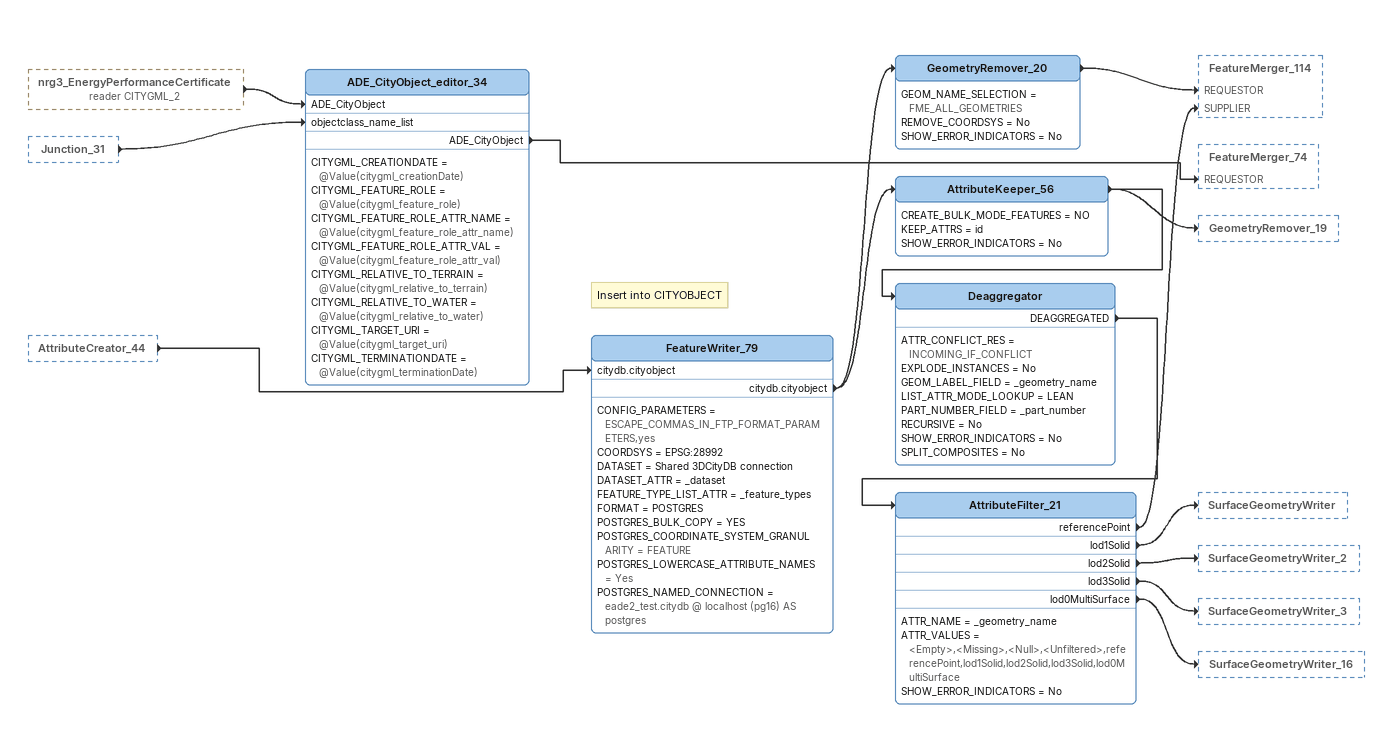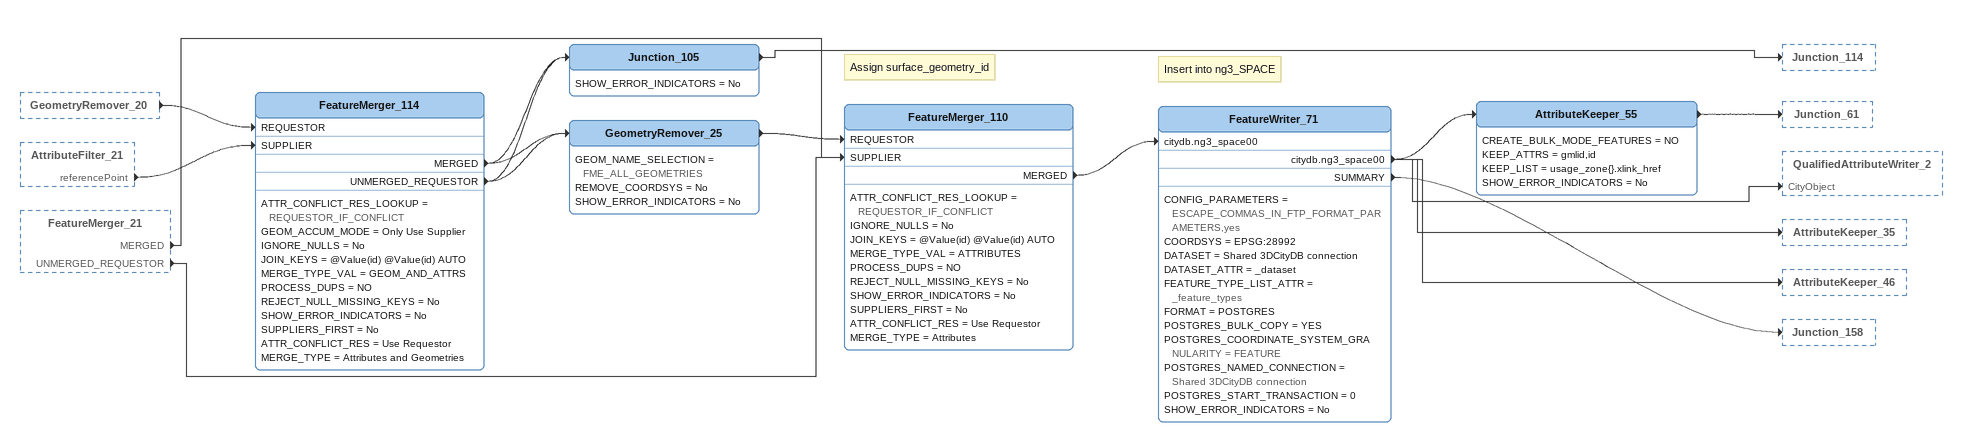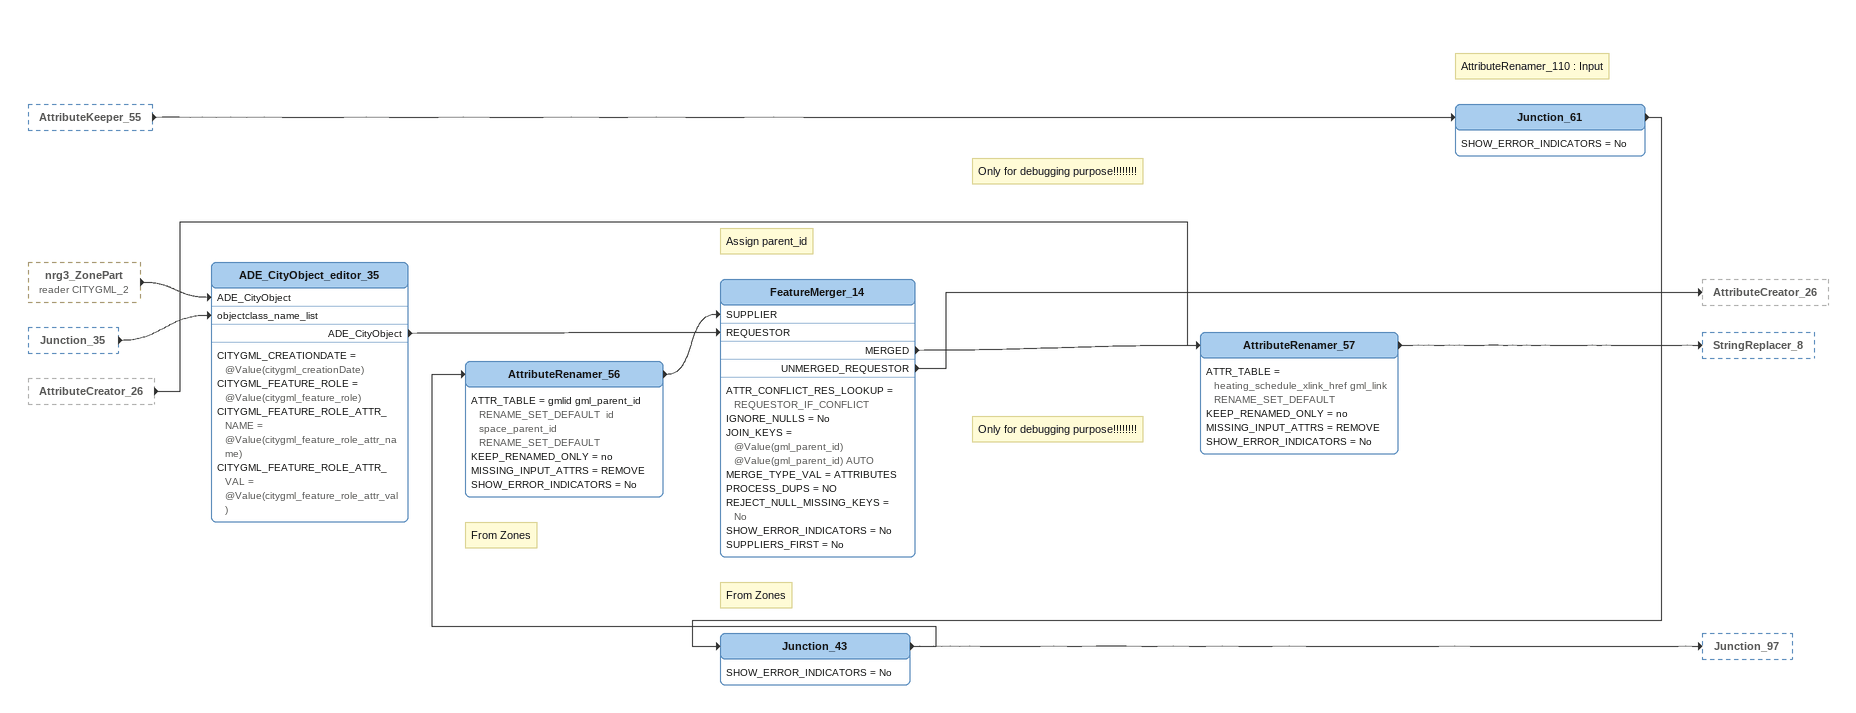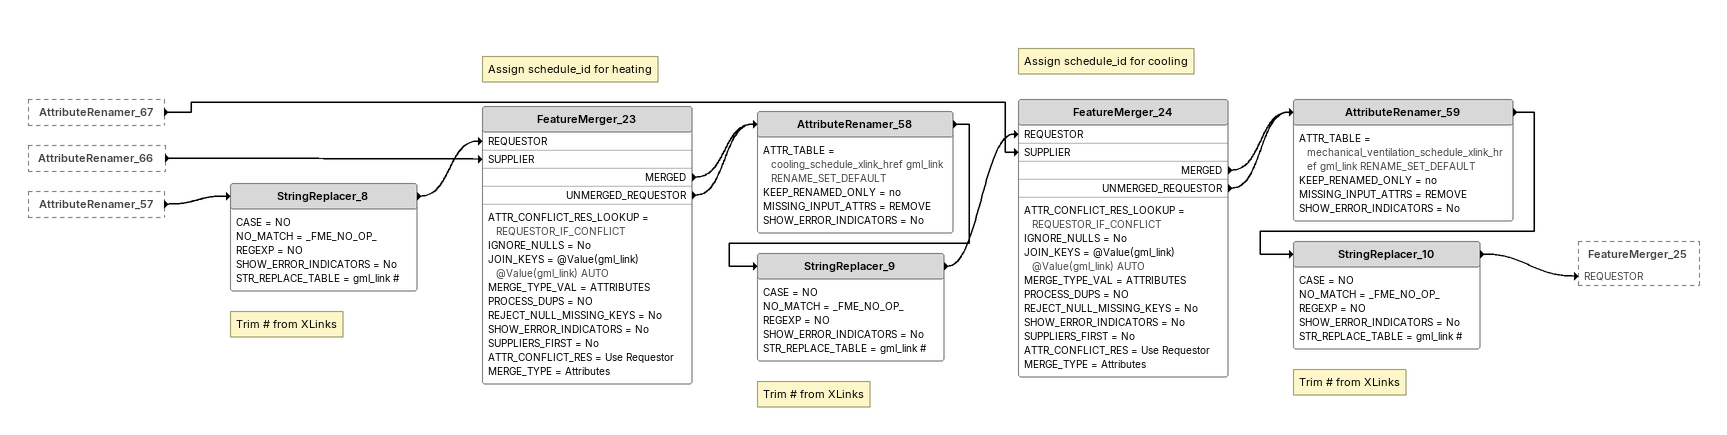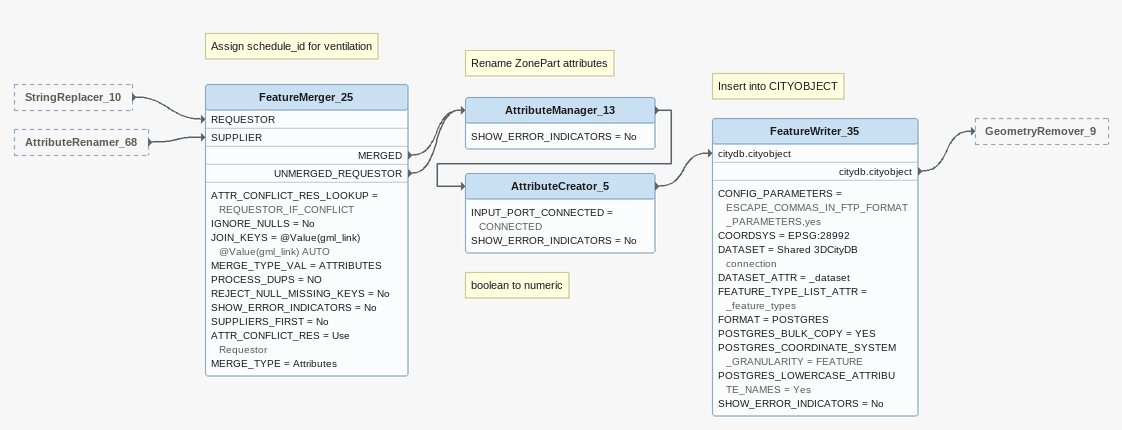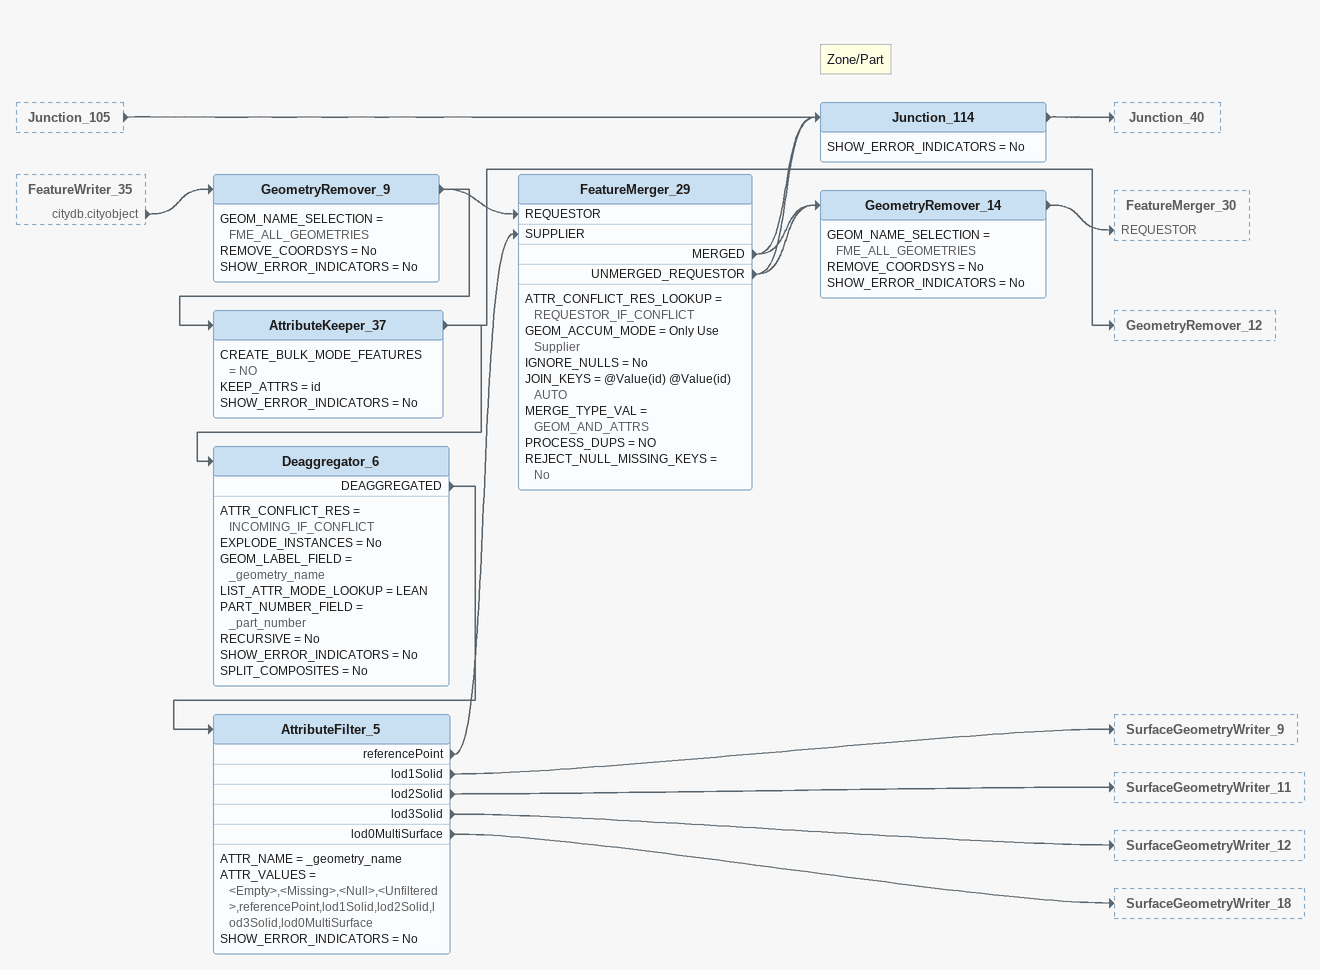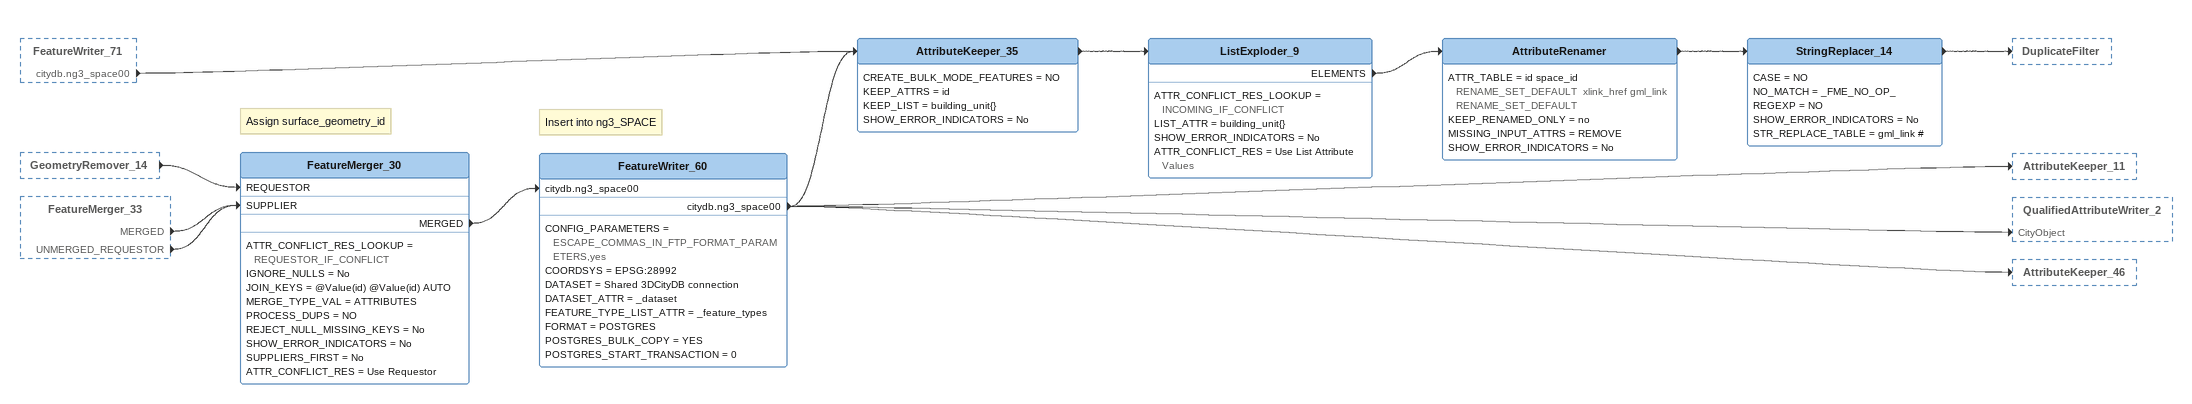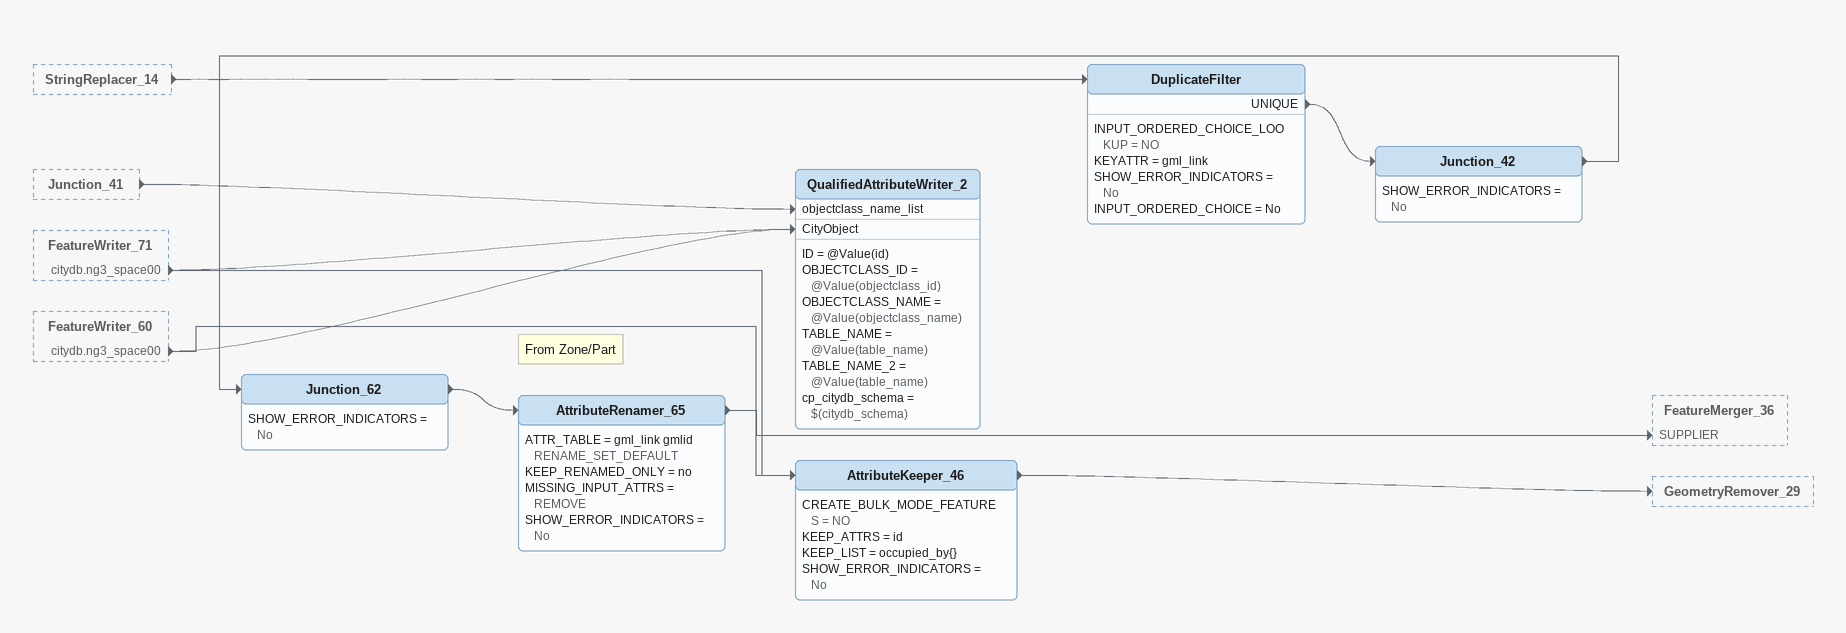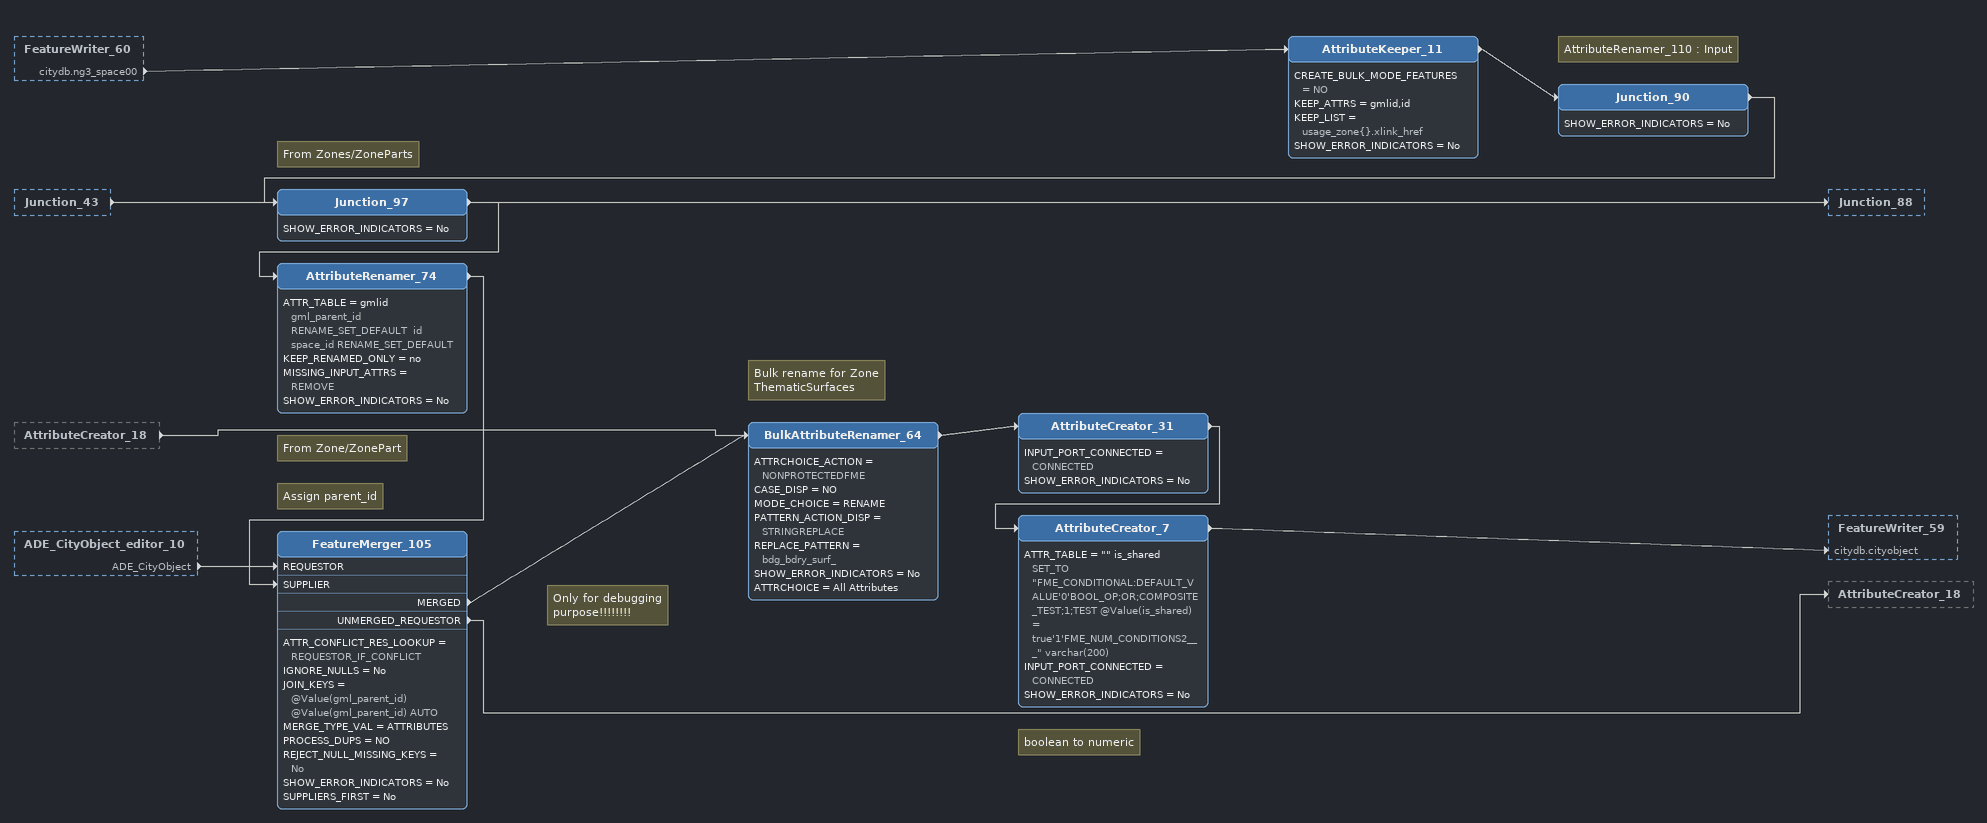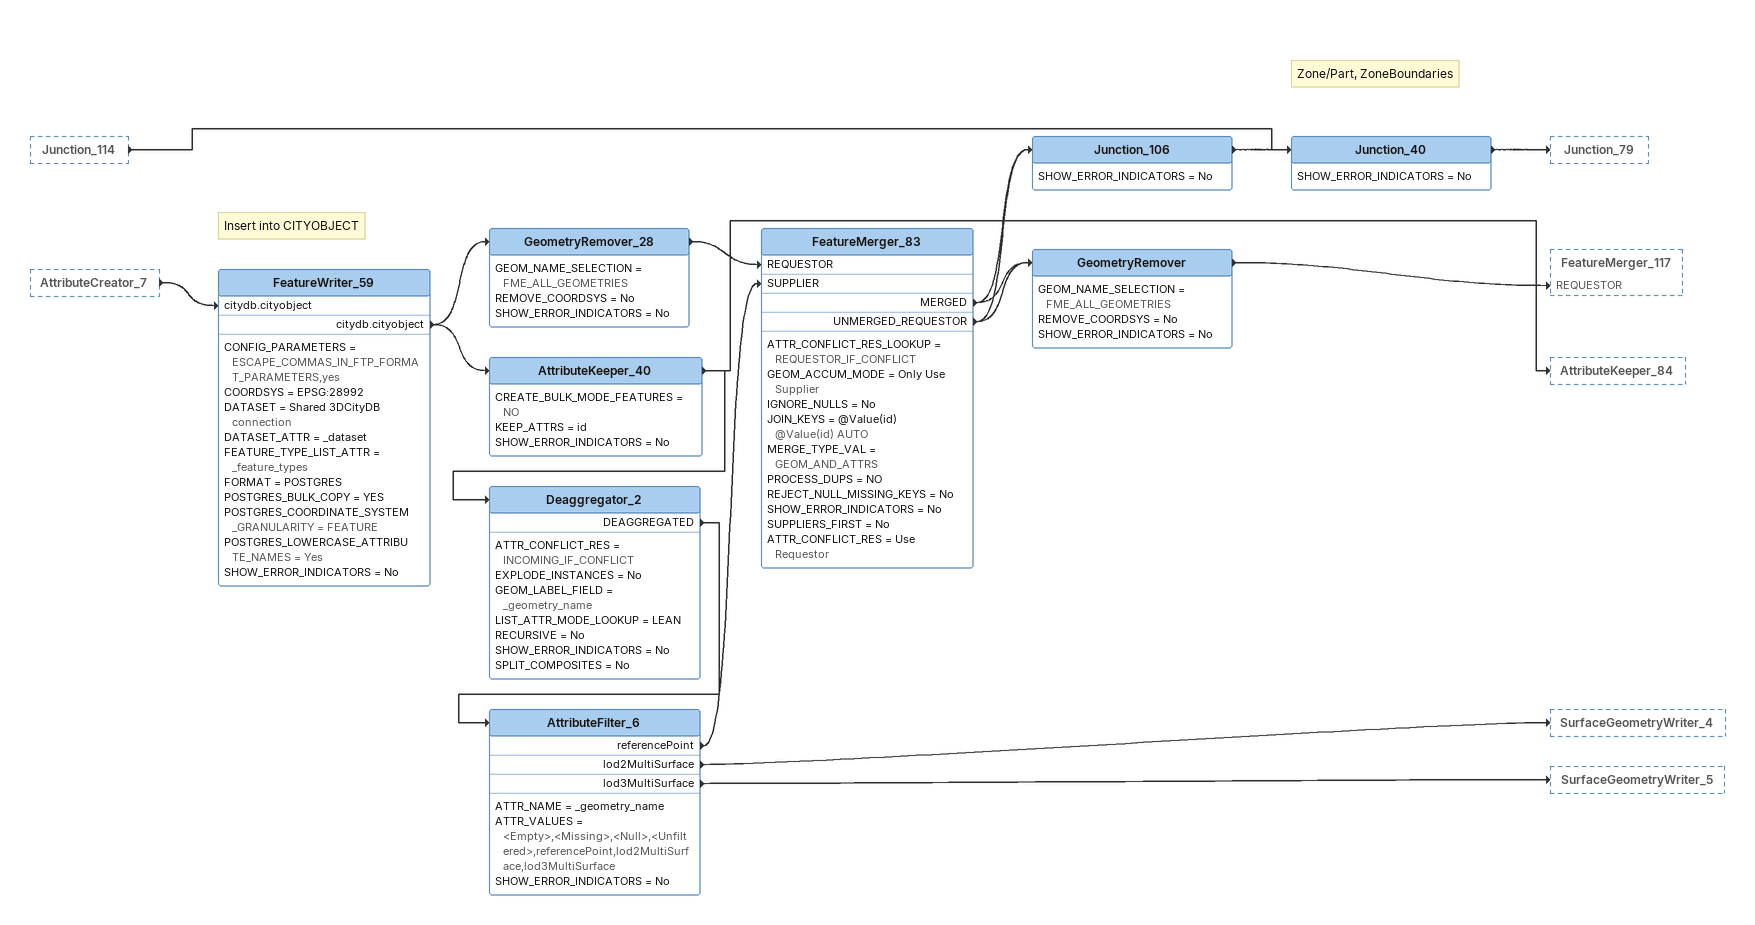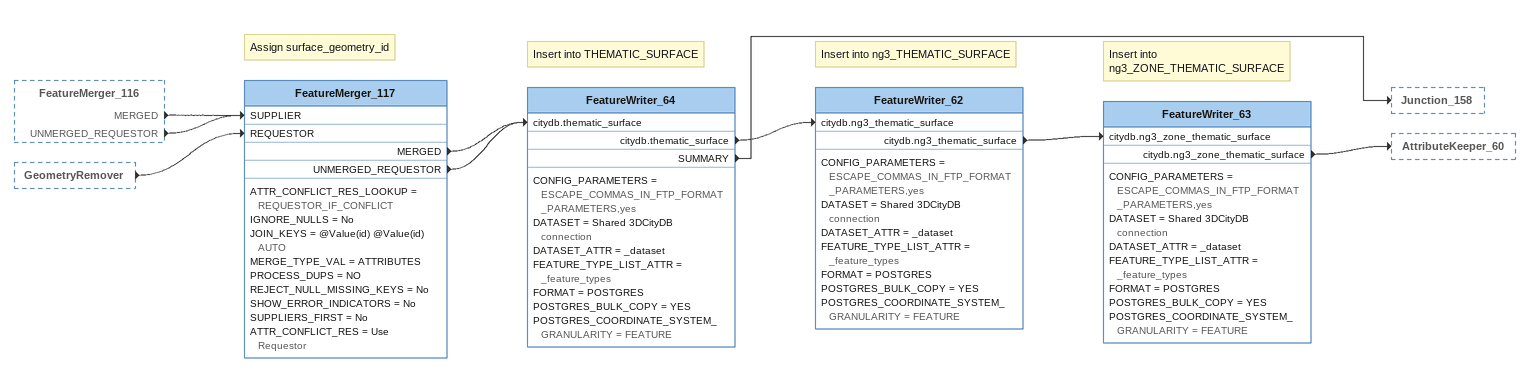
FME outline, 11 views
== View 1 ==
nrg3_EnergyPerformanceCertificate (reader CITYGML_2) [outside]
    -> ADE_CityObject_editor_34 [ADE_CityObject]
Junction_31 [outside]
    -> ADE_CityObject_editor_34 [objectclass_name_list]
AttributeCreator_44 [outside]
    -> FeatureWriter_79 [citydb.cityobject]
ADE_CityObject_editor_34
    CITYGML_CREATIONDATE = @Value(citygml_creationDate)
    CITYGML_FEATURE_ROLE = @Value(citygml_feature_role)
    CITYGML_FEATURE_ROLE_ATTR_NAME = @Value(citygml_feature_role_attr_name)
    CITYGML_FEATURE_ROLE_ATTR_VAL = @Value(citygml_feature_role_attr_val)
    CITYGML_RELATIVE_TO_TERRAIN = @Value(citygml_relative_to_terrain)
    CITYGML_RELATIVE_TO_WATER = @Value(citygml_relative_to_water)
    CITYGML_TARGET_URI = @Value(citygml_target_uri)
    CITYGML_TERMINATIONDATE = @Value(citygml_terminationDate)
    ADE_CityObject -> FeatureMerger_74 [REQUESTOR]
Note: Insert into CITYOBJECT
FeatureWriter_79
    CONFIG_PARAMETERS = ESCAPE_COMMAS_IN_FTP_FORMAT_PARAMETERS,yes
    COORDSYS = EPSG:28992
    DATASET = Shared 3DCityDB connection
    DATASET_ATTR = _dataset
    FEATURE_TYPE_LIST_ATTR = _feature_types
    FORMAT = POSTGRES
    POSTGRES_BULK_COPY = YES
    POSTGRES_COORDINATE_SYSTEM_GRANULARITY = FEATURE
    POSTGRES_LOWERCASE_ATTRIBUTE_NAMES = Yes
    POSTGRES_NAMED_CONNECTION = eade2_test.citydb @ localhost (pg16) AS postgres
    citydb.cityobject -> GeometryRemover_20
    citydb.cityobject -> AttributeKeeper_56
GeometryRemover_20
    GEOM_NAME_SELECTION = FME_ALL_GEOMETRIES
    REMOVE_COORDSYS = No
    SHOW_ERROR_INDICATORS = No
    -> FeatureMerger_114 [REQUESTOR]
AttributeKeeper_56
    CREATE_BULK_MODE_FEATURES = NO
    KEEP_ATTRS = id
    SHOW_ERROR_INDICATORS = No
    -> Deaggregator
    -> GeometryRemover_19
Deaggregator
    ATTR_CONFLICT_RES = INCOMING_IF_CONFLICT
    EXPLODE_INSTANCES = No
    GEOM_LABEL_FIELD = _geometry_name
    LIST_ATTR_MODE_LOOKUP = LEAN
    PART_NUMBER_FIELD = _part_number
    RECURSIVE = No
    SHOW_ERROR_INDICATORS = No
    SPLIT_COMPOSITES = No
    DEAGGREGATED -> AttributeFilter_21
AttributeFilter_21
    ATTR_NAME = _geometry_name
    ATTR_VALUES = <Empty>,<Missing>,<Null>,<Unfiltered>,referencePoint,lod1Solid,lod2Solid,lod3Solid,lod0MultiSurface
    SHOW_ERROR_INDICATORS = No
    referencePoint -> FeatureMerger_114 [SUPPLIER]
    lod1Solid -> SurfaceGeometryWriter
    lod2Solid -> SurfaceGeometryWriter_2
    lod3Solid -> SurfaceGeometryWriter_3
    lod0MultiSurface -> SurfaceGeometryWriter_16

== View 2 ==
GeometryRemover_20 [outside]
    -> FeatureMerger_114 [REQUESTOR]
AttributeFilter_21 [outside]
    referencePoint -> FeatureMerger_114 [SUPPLIER]
FeatureMerger_21 [outside]
    MERGED -> FeatureMerger_110 [SUPPLIER]
    UNMERGED_REQUESTOR -> FeatureMerger_110 [SUPPLIER]
FeatureMerger_114
    ATTR_CONFLICT_RES_LOOKUP = REQUESTOR_IF_CONFLICT
    GEOM_ACCUM_MODE = Only Use Supplier
    IGNORE_NULLS = No
    JOIN_KEYS = @Value(id) @Value(id) AUTO
    MERGE_TYPE_VAL = GEOM_AND_ATTRS
    PROCESS_DUPS = NO
    REJECT_NULL_MISSING_KEYS = No
    SHOW_ERROR_INDICATORS = No
    SUPPLIERS_FIRST = No
    ATTR_CONFLICT_RES = Use Requestor
    MERGE_TYPE = Attributes and Geometries
    MERGED -> GeometryRemover_25
    MERGED -> Junction_105
    UNMERGED_REQUESTOR -> GeometryRemover_25
    UNMERGED_REQUESTOR -> Junction_105
Junction_105
    SHOW_ERROR_INDICATORS = No
    -> Junction_114
GeometryRemover_25
    GEOM_NAME_SELECTION = FME_ALL_GEOMETRIES
    REMOVE_COORDSYS = No
    SHOW_ERROR_INDICATORS = No
    -> FeatureMerger_110 [REQUESTOR]
Note: Assign surface_geometry_id
FeatureMerger_110
    ATTR_CONFLICT_RES_LOOKUP = REQUESTOR_IF_CONFLICT
    IGNORE_NULLS = No
    JOIN_KEYS = @Value(id) @Value(id) AUTO
    MERGE_TYPE_VAL = ATTRIBUTES
    PROCESS_DUPS = NO
    REJECT_NULL_MISSING_KEYS = No
    SHOW_ERROR_INDICATORS = No
    SUPPLIERS_FIRST = No
    ATTR_CONFLICT_RES = Use Requestor
    MERGE_TYPE = Attributes
    MERGED -> FeatureWriter_71 [citydb.ng3_space00]
Note: Insert into ng3_SPACE
FeatureWriter_71
    CONFIG_PARAMETERS = ESCAPE_COMMAS_IN_FTP_FORMAT_PARAMETERS,yes
    COORDSYS = EPSG:28992
    DATASET = Shared 3DCityDB connection
    DATASET_ATTR = _dataset
    FEATURE_TYPE_LIST_ATTR = _feature_types
    FORMAT = POSTGRES
    POSTGRES_BULK_COPY = YES
    POSTGRES_COORDINATE_SYSTEM_GRANULARITY = FEATURE
    POSTGRES_NAMED_CONNECTION = Shared 3DCityDB connection
    POSTGRES_START_TRANSACTION = 0
    SHOW_ERROR_INDICATORS = No
    citydb.ng3_space00 -> AttributeKeeper_55
    citydb.ng3_space00 -> QualifiedAttributeWriter_2 [CityObject]
    citydb.ng3_space00 -> AttributeKeeper_35
    citydb.ng3_space00 -> AttributeKeeper_46
    SUMMARY -> Junction_158
AttributeKeeper_55
    CREATE_BULK_MODE_FEATURES = NO
    KEEP_ATTRS = gmlid,id
    KEEP_LIST = usage_zone{}.xlink_href
    SHOW_ERROR_INDICATORS = No
    -> Junction_61

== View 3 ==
AttributeKeeper_55 [outside]
    -> Junction_61
nrg3_ZonePart (reader CITYGML_2) [outside]
    -> ADE_CityObject_editor_35 [ADE_CityObject]
Junction_35 [outside]
    -> ADE_CityObject_editor_35 [objectclass_name_list]
AttributeCreator_26 [outside]
    -> AttributeRenamer_57
Note: AttributeRenamer_110 : Input
Junction_61
    SHOW_ERROR_INDICATORS = No
    -> Junction_43
Note: From Zones
Note: Only for debugging purpose!!!!!!!!
Junction_43
    SHOW_ERROR_INDICATORS = No
    -> AttributeRenamer_56
    -> Junction_97
Note: From Zones
AttributeRenamer_56
    ATTR_TABLE = gmlid gml_parent_id RENAME_SET_DEFAULT  id space_parent_id RENAME_SET_DEFAULT
    KEEP_RENAMED_ONLY = no
    MISSING_INPUT_ATTRS = REMOVE
    SHOW_ERROR_INDICATORS = No
    -> FeatureMerger_14 [SUPPLIER]
ADE_CityObject_editor_35
    CITYGML_CREATIONDATE = @Value(citygml_creationDate)
    CITYGML_FEATURE_ROLE = @Value(citygml_feature_role)
    CITYGML_FEATURE_ROLE_ATTR_NAME = @Value(citygml_feature_role_attr_name)
    CITYGML_FEATURE_ROLE_ATTR_VAL = @Value(citygml_feature_role_attr_val)
    ADE_CityObject -> FeatureMerger_14 [REQUESTOR]
Note: Assign parent_id
Note: Only for debugging purpose!!!!!!!!
FeatureMerger_14
    ATTR_CONFLICT_RES_LOOKUP = REQUESTOR_IF_CONFLICT
    IGNORE_NULLS = No
    JOIN_KEYS = @Value(gml_parent_id) @Value(gml_parent_id) AUTO
    MERGE_TYPE_VAL = ATTRIBUTES
    PROCESS_DUPS = NO
    REJECT_NULL_MISSING_KEYS = No
    SHOW_ERROR_INDICATORS = No
    SUPPLIERS_FIRST = No
    MERGED -> AttributeRenamer_57
    UNMERGED_REQUESTOR -> AttributeCreator_26
AttributeRenamer_57
    ATTR_TABLE = heating_schedule_xlink_href gml_link RENAME_SET_DEFAULT
    KEEP_RENAMED_ONLY = no
    MISSING_INPUT_ATTRS = REMOVE
    SHOW_ERROR_INDICATORS = No
    -> StringReplacer_8

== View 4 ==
AttributeRenamer_67 [outside]
    -> FeatureMerger_24 [SUPPLIER]
AttributeRenamer_66 [outside]
    -> FeatureMerger_23 [SUPPLIER]
AttributeRenamer_57 [outside]
    -> StringReplacer_8
Note: Trim # from XLinks
StringReplacer_8
    CASE = NO
    NO_MATCH = _FME_NO_OP_
    REGEXP = NO
    SHOW_ERROR_INDICATORS = No
    STR_REPLACE_TABLE = gml_link #
    -> FeatureMerger_23 [REQUESTOR]
Note: Assign schedule_id for heating
FeatureMerger_23
    ATTR_CONFLICT_RES_LOOKUP = REQUESTOR_IF_CONFLICT
    IGNORE_NULLS = No
    JOIN_KEYS = @Value(gml_link) @Value(gml_link) AUTO
    MERGE_TYPE_VAL = ATTRIBUTES
    PROCESS_DUPS = NO
    REJECT_NULL_MISSING_KEYS = No
    SHOW_ERROR_INDICATORS = No
    SUPPLIERS_FIRST = No
    ATTR_CONFLICT_RES = Use Requestor
    MERGE_TYPE = Attributes
    MERGED -> AttributeRenamer_58
    UNMERGED_REQUESTOR -> AttributeRenamer_58
AttributeRenamer_58
    ATTR_TABLE = cooling_schedule_xlink_href gml_link RENAME_SET_DEFAULT
    KEEP_RENAMED_ONLY = no
    MISSING_INPUT_ATTRS = REMOVE
    SHOW_ERROR_INDICATORS = No
    -> StringReplacer_9
Note: Trim # from XLinks
StringReplacer_9
    CASE = NO
    NO_MATCH = _FME_NO_OP_
    REGEXP = NO
    SHOW_ERROR_INDICATORS = No
    STR_REPLACE_TABLE = gml_link #
    -> FeatureMerger_24 [REQUESTOR]
Note: Assign schedule_id for cooling
FeatureMerger_24
    ATTR_CONFLICT_RES_LOOKUP = REQUESTOR_IF_CONFLICT
    IGNORE_NULLS = No
    JOIN_KEYS = @Value(gml_link) @Value(gml_link) AUTO
    MERGE_TYPE_VAL = ATTRIBUTES
    PROCESS_DUPS = NO
    REJECT_NULL_MISSING_KEYS = No
    SHOW_ERROR_INDICATORS = No
    SUPPLIERS_FIRST = No
    ATTR_CONFLICT_RES = Use Requestor
    MERGE_TYPE = Attributes
    MERGED -> AttributeRenamer_59
    UNMERGED_REQUESTOR -> AttributeRenamer_59
AttributeRenamer_59
    ATTR_TABLE = mechanical_ventilation_schedule_xlink_href gml_link RENAME_SET_DEFAULT
    KEEP_RENAMED_ONLY = no
    MISSING_INPUT_ATTRS = REMOVE
    SHOW_ERROR_INDICATORS = No
    -> StringReplacer_10
Note: Trim # from XLinks
StringReplacer_10
    CASE = NO
    NO_MATCH = _FME_NO_OP_
    REGEXP = NO
    SHOW_ERROR_INDICATORS = No
    STR_REPLACE_TABLE = gml_link #
    -> FeatureMerger_25 [REQUESTOR]

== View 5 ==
StringReplacer_10 [outside]
    -> FeatureMerger_25 [REQUESTOR]
AttributeRenamer_68 [outside]
    -> FeatureMerger_25 [SUPPLIER]
Note: Assign schedule_id for ventilation
FeatureMerger_25
    ATTR_CONFLICT_RES_LOOKUP = REQUESTOR_IF_CONFLICT
    IGNORE_NULLS = No
    JOIN_KEYS = @Value(gml_link) @Value(gml_link) AUTO
    MERGE_TYPE_VAL = ATTRIBUTES
    PROCESS_DUPS = NO
    REJECT_NULL_MISSING_KEYS = No
    SHOW_ERROR_INDICATORS = No
    SUPPLIERS_FIRST = No
    ATTR_CONFLICT_RES = Use Requestor
    MERGE_TYPE = Attributes
    MERGED -> AttributeManager_13
    UNMERGED_REQUESTOR -> AttributeManager_13
Note: Rename ZonePart attributes
AttributeManager_13
    SHOW_ERROR_INDICATORS = No
    -> AttributeCreator_5
Note: boolean to numeric
AttributeCreator_5
    INPUT_PORT_CONNECTED = CONNECTED
    SHOW_ERROR_INDICATORS = No
    -> FeatureWriter_35 [citydb.cityobject]
Note: Insert into CITYOBJECT
FeatureWriter_35
    CONFIG_PARAMETERS = ESCAPE_COMMAS_IN_FTP_FORMAT_PARAMETERS,yes
    COORDSYS = EPSG:28992
    DATASET = Shared 3DCityDB connection
    DATASET_ATTR = _dataset
    FEATURE_TYPE_LIST_ATTR = _feature_types
    FORMAT = POSTGRES
    POSTGRES_BULK_COPY = YES
    POSTGRES_COORDINATE_SYSTEM_GRANULARITY = FEATURE
    POSTGRES_LOWERCASE_ATTRIBUTE_NAMES = Yes
    SHOW_ERROR_INDICATORS = No
    citydb.cityobject -> GeometryRemover_9

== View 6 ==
Junction_105 [outside]
    -> Junction_114
FeatureWriter_35 [outside]
    citydb.cityobject -> GeometryRemover_9
GeometryRemover_9
    GEOM_NAME_SELECTION = FME_ALL_GEOMETRIES
    REMOVE_COORDSYS = No
    SHOW_ERROR_INDICATORS = No
    -> FeatureMerger_29 [REQUESTOR]
    -> AttributeKeeper_37
AttributeKeeper_37
    CREATE_BULK_MODE_FEATURES = NO
    KEEP_ATTRS = id
    SHOW_ERROR_INDICATORS = No
    -> Deaggregator_6
    -> GeometryRemover_12
Deaggregator_6
    ATTR_CONFLICT_RES = INCOMING_IF_CONFLICT
    EXPLODE_INSTANCES = No
    GEOM_LABEL_FIELD = _geometry_name
    LIST_ATTR_MODE_LOOKUP = LEAN
    PART_NUMBER_FIELD = _part_number
    RECURSIVE = No
    SHOW_ERROR_INDICATORS = No
    SPLIT_COMPOSITES = No
    DEAGGREGATED -> AttributeFilter_5
AttributeFilter_5
    ATTR_NAME = _geometry_name
    ATTR_VALUES = <Empty>,<Missing>,<Null>,<Unfiltered>,referencePoint,lod1Solid,lod2Solid,lod3Solid,lod0MultiSurface
    SHOW_ERROR_INDICATORS = No
    referencePoint -> FeatureMerger_29 [SUPPLIER]
    lod1Solid -> SurfaceGeometryWriter_9
    lod2Solid -> SurfaceGeometryWriter_11
    lod3Solid -> SurfaceGeometryWriter_12
    lod0MultiSurface -> SurfaceGeometryWriter_18
FeatureMerger_29
    ATTR_CONFLICT_RES_LOOKUP = REQUESTOR_IF_CONFLICT
    GEOM_ACCUM_MODE = Only Use Supplier
    IGNORE_NULLS = No
    JOIN_KEYS = @Value(id) @Value(id) AUTO
    MERGE_TYPE_VAL = GEOM_AND_ATTRS
    PROCESS_DUPS = NO
    REJECT_NULL_MISSING_KEYS = No
    MERGED -> GeometryRemover_14
    MERGED -> Junction_114
    UNMERGED_REQUESTOR -> GeometryRemover_14
    UNMERGED_REQUESTOR -> Junction_114
Note: Zone/Part
Junction_114
    SHOW_ERROR_INDICATORS = No
    -> Junction_40
GeometryRemover_14
    GEOM_NAME_SELECTION = FME_ALL_GEOMETRIES
    REMOVE_COORDSYS = No
    SHOW_ERROR_INDICATORS = No
    -> FeatureMerger_30 [REQUESTOR]

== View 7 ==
FeatureWriter_71 [outside]
    citydb.ng3_space00 -> AttributeKeeper_35
GeometryRemover_14 [outside]
    -> FeatureMerger_30 [REQUESTOR]
FeatureMerger_33 [outside]
    MERGED -> FeatureMerger_30 [SUPPLIER]
    UNMERGED_REQUESTOR -> FeatureMerger_30 [SUPPLIER]
Note: Assign surface_geometry_id
FeatureMerger_30
    ATTR_CONFLICT_RES_LOOKUP = REQUESTOR_IF_CONFLICT
    IGNORE_NULLS = No
    JOIN_KEYS = @Value(id) @Value(id) AUTO
    MERGE_TYPE_VAL = ATTRIBUTES
    PROCESS_DUPS = NO
    REJECT_NULL_MISSING_KEYS = No
    SHOW_ERROR_INDICATORS = No
    SUPPLIERS_FIRST = No
    ATTR_CONFLICT_RES = Use Requestor
    MERGED -> FeatureWriter_60 [citydb.ng3_space00]
Note: Insert into ng3_SPACE
FeatureWriter_60
    CONFIG_PARAMETERS = ESCAPE_COMMAS_IN_FTP_FORMAT_PARAMETERS,yes
    COORDSYS = EPSG:28992
    DATASET = Shared 3DCityDB connection
    DATASET_ATTR = _dataset
    FEATURE_TYPE_LIST_ATTR = _feature_types
    FORMAT = POSTGRES
    POSTGRES_BULK_COPY = YES
    POSTGRES_START_TRANSACTION = 0
    citydb.ng3_space00 -> AttributeKeeper_11
    citydb.ng3_space00 -> QualifiedAttributeWriter_2 [CityObject]
    citydb.ng3_space00 -> AttributeKeeper_35
    citydb.ng3_space00 -> AttributeKeeper_46
AttributeKeeper_35
    CREATE_BULK_MODE_FEATURES = NO
    KEEP_ATTRS = id
    KEEP_LIST = building_unit{}
    SHOW_ERROR_INDICATORS = No
    -> ListExploder_9
ListExploder_9
    ATTR_CONFLICT_RES_LOOKUP = INCOMING_IF_CONFLICT
    LIST_ATTR = building_unit{}
    SHOW_ERROR_INDICATORS = No
    ATTR_CONFLICT_RES = Use List Attribute Values
    ELEMENTS -> AttributeRenamer
AttributeRenamer
    ATTR_TABLE = id space_id RENAME_SET_DEFAULT  xlink_href gml_link RENAME_SET_DEFAULT
    KEEP_RENAMED_ONLY = no
    MISSING_INPUT_ATTRS = REMOVE
    SHOW_ERROR_INDICATORS = No
    -> StringReplacer_14
StringReplacer_14
    CASE = NO
    NO_MATCH = _FME_NO_OP_
    REGEXP = NO
    SHOW_ERROR_INDICATORS = No
    STR_REPLACE_TABLE = gml_link #
    -> DuplicateFilter

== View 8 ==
StringReplacer_14 [outside]
    -> DuplicateFilter
Junction_41 [outside]
    -> QualifiedAttributeWriter_2 [objectclass_name_list]
FeatureWriter_71 [outside]
    citydb.ng3_space00 -> QualifiedAttributeWriter_2 [CityObject]
    citydb.ng3_space00 -> AttributeKeeper_46
FeatureWriter_60 [outside]
    citydb.ng3_space00 -> QualifiedAttributeWriter_2 [CityObject]
    citydb.ng3_space00 -> AttributeKeeper_46
DuplicateFilter
    INPUT_ORDERED_CHOICE_LOOKUP = NO
    KEYATTR = gml_link
    SHOW_ERROR_INDICATORS = No
    INPUT_ORDERED_CHOICE = No
    UNIQUE -> Junction_42
Junction_42
    SHOW_ERROR_INDICATORS = No
    -> Junction_62
Junction_62
    SHOW_ERROR_INDICATORS = No
    -> AttributeRenamer_65
Note: From Zone/Part
AttributeRenamer_65
    ATTR_TABLE = gml_link gmlid RENAME_SET_DEFAULT
    KEEP_RENAMED_ONLY = no
    MISSING_INPUT_ATTRS = REMOVE
    SHOW_ERROR_INDICATORS = No
    -> FeatureMerger_36 [SUPPLIER]
QualifiedAttributeWriter_2
    ID = @Value(id)
    OBJECTCLASS_ID = @Value(objectclass_id)
    OBJECTCLASS_NAME = @Value(objectclass_name)
    TABLE_NAME = @Value(table_name)
    TABLE_NAME_2 = @Value(table_name)
    cp_citydb_schema = $(citydb_schema)
AttributeKeeper_46
    CREATE_BULK_MODE_FEATURES = NO
    KEEP_ATTRS = id
    KEEP_LIST = occupied_by{}
    SHOW_ERROR_INDICATORS = No
    -> GeometryRemover_29

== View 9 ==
FeatureWriter_60 [outside]
    citydb.ng3_space00 -> AttributeKeeper_11
Junction_43 [outside]
    -> Junction_97
AttributeCreator_18 [outside]
    -> BulkAttributeRenamer_64
ADE_CityObject_editor_10 [outside]
    ADE_CityObject -> FeatureMerger_105 [REQUESTOR]
AttributeKeeper_11
    CREATE_BULK_MODE_FEATURES = NO
    KEEP_ATTRS = gmlid,id
    KEEP_LIST = usage_zone{}.xlink_href
    SHOW_ERROR_INDICATORS = No
    -> Junction_90
Note: AttributeRenamer_110 : Input
Junction_90
    SHOW_ERROR_INDICATORS = No
    -> Junction_97
Note: From Zones/ZoneParts
Junction_97
    SHOW_ERROR_INDICATORS = No
    -> AttributeRenamer_74
    -> Junction_88
Note: From Zone/ZonePart
AttributeRenamer_74
    ATTR_TABLE = gmlid gml_parent_id RENAME_SET_DEFAULT  id space_id RENAME_SET_DEFAULT
    KEEP_RENAMED_ONLY = no
    MISSING_INPUT_ATTRS = REMOVE
    SHOW_ERROR_INDICATORS = No
    -> FeatureMerger_105 [SUPPLIER]
Note: Assign parent_id
Note: Only for debugging purpose!!!!!!!!
FeatureMerger_105
    ATTR_CONFLICT_RES_LOOKUP = REQUESTOR_IF_CONFLICT
    IGNORE_NULLS = No
    JOIN_KEYS = @Value(gml_parent_id) @Value(gml_parent_id) AUTO
    MERGE_TYPE_VAL = ATTRIBUTES
    PROCESS_DUPS = NO
    REJECT_NULL_MISSING_KEYS = No
    SHOW_ERROR_INDICATORS = No
    SUPPLIERS_FIRST = No
    MERGED -> BulkAttributeRenamer_64
    UNMERGED_REQUESTOR -> AttributeCreator_18
Note: Bulk rename for Zone / ThematicSurfaces
BulkAttributeRenamer_64
    ATTRCHOICE_ACTION = NONPROTECTEDFME
    CASE_DISP = NO
    MODE_CHOICE = RENAME
    PATTERN_ACTION_DISP = STRINGREPLACE
    REPLACE_PATTERN = bdg_bdry_surf_
    SHOW_ERROR_INDICATORS = No
    ATTRCHOICE = All Attributes
    -> AttributeCreator_31
AttributeCreator_31
    INPUT_PORT_CONNECTED = CONNECTED
    SHOW_ERROR_INDICATORS = No
    -> AttributeCreator_7
Note: boolean to numeric
AttributeCreator_7
    ATTR_TABLE = "" is_shared SET_TO "FME_CONDITIONAL:DEFAULT_VALUE'0'BOOL_OP;OR;COMPOSITE_TEST;1;TEST @Value(is_shared) = true'1'FME_NUM_CONDITIONS2___" varchar(200)
    INPUT_PORT_CONNECTED = CONNECTED
    SHOW_ERROR_INDICATORS = No
    -> FeatureWriter_59 [citydb.cityobject]

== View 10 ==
Junction_114 [outside]
    -> Junction_40
AttributeCreator_7 [outside]
    -> FeatureWriter_59 [citydb.cityobject]
Note: Insert into CITYOBJECT
FeatureWriter_59
    CONFIG_PARAMETERS = ESCAPE_COMMAS_IN_FTP_FORMAT_PARAMETERS,yes
    COORDSYS = EPSG:28992
    DATASET = Shared 3DCityDB connection
    DATASET_ATTR = _dataset
    FEATURE_TYPE_LIST_ATTR = _feature_types
    FORMAT = POSTGRES
    POSTGRES_BULK_COPY = YES
    POSTGRES_COORDINATE_SYSTEM_GRANULARITY = FEATURE
    POSTGRES_LOWERCASE_ATTRIBUTE_NAMES = Yes
    SHOW_ERROR_INDICATORS = No
    citydb.cityobject -> GeometryRemover_28
    citydb.cityobject -> AttributeKeeper_40
GeometryRemover_28
    GEOM_NAME_SELECTION = FME_ALL_GEOMETRIES
    REMOVE_COORDSYS = No
    SHOW_ERROR_INDICATORS = No
    -> FeatureMerger_83 [REQUESTOR]
AttributeKeeper_40
    CREATE_BULK_MODE_FEATURES = NO
    KEEP_ATTRS = id
    SHOW_ERROR_INDICATORS = No
    -> Deaggregator_2
    -> AttributeKeeper_84
Deaggregator_2
    ATTR_CONFLICT_RES = INCOMING_IF_CONFLICT
    EXPLODE_INSTANCES = No
    GEOM_LABEL_FIELD = _geometry_name
    LIST_ATTR_MODE_LOOKUP = LEAN
    RECURSIVE = No
    SHOW_ERROR_INDICATORS = No
    SPLIT_COMPOSITES = No
    DEAGGREGATED -> AttributeFilter_6
AttributeFilter_6
    ATTR_NAME = _geometry_name
    ATTR_VALUES = <Empty>,<Missing>,<Null>,<Unfiltered>,referencePoint,lod2MultiSurface,lod3MultiSurface
    SHOW_ERROR_INDICATORS = No
    referencePoint -> FeatureMerger_83 [SUPPLIER]
    lod2MultiSurface -> SurfaceGeometryWriter_4
    lod3MultiSurface -> SurfaceGeometryWriter_5
FeatureMerger_83
    ATTR_CONFLICT_RES_LOOKUP = REQUESTOR_IF_CONFLICT
    GEOM_ACCUM_MODE = Only Use Supplier
    IGNORE_NULLS = No
    JOIN_KEYS = @Value(id) @Value(id) AUTO
    MERGE_TYPE_VAL = GEOM_AND_ATTRS
    PROCESS_DUPS = NO
    REJECT_NULL_MISSING_KEYS = No
    SHOW_ERROR_INDICATORS = No
    SUPPLIERS_FIRST = No
    ATTR_CONFLICT_RES = Use Requestor
    MERGED -> GeometryRemover
    MERGED -> Junction_106
    UNMERGED_REQUESTOR -> GeometryRemover
    UNMERGED_REQUESTOR -> Junction_106
Junction_106
    SHOW_ERROR_INDICATORS = No
    -> Junction_40
Note: Zone/Part, ZoneBoundaries
Junction_40
    SHOW_ERROR_INDICATORS = No
    -> Junction_79
GeometryRemover
    GEOM_NAME_SELECTION = FME_ALL_GEOMETRIES
    REMOVE_COORDSYS = No
    SHOW_ERROR_INDICATORS = No
    -> FeatureMerger_117 [REQUESTOR]

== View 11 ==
FeatureMerger_116 [outside]
    MERGED -> FeatureMerger_117 [SUPPLIER]
    UNMERGED_REQUESTOR -> FeatureMerger_117 [SUPPLIER]
GeometryRemover [outside]
    -> FeatureMerger_117 [REQUESTOR]
Note: Assign surface_geometry_id
FeatureMerger_117
    ATTR_CONFLICT_RES_LOOKUP = REQUESTOR_IF_CONFLICT
    IGNORE_NULLS = No
    JOIN_KEYS = @Value(id) @Value(id) AUTO
    MERGE_TYPE_VAL = ATTRIBUTES
    PROCESS_DUPS = NO
    REJECT_NULL_MISSING_KEYS = No
    SHOW_ERROR_INDICATORS = No
    SUPPLIERS_FIRST = No
    ATTR_CONFLICT_RES = Use Requestor
    MERGED -> FeatureWriter_64 [citydb.thematic_surface]
    UNMERGED_REQUESTOR -> FeatureWriter_64 [citydb.thematic_surface]
Note: Insert into THEMATIC_SURFACE
FeatureWriter_64
    CONFIG_PARAMETERS = ESCAPE_COMMAS_IN_FTP_FORMAT_PARAMETERS,yes
    DATASET = Shared 3DCityDB connection
    DATASET_ATTR = _dataset
    FEATURE_TYPE_LIST_ATTR = _feature_types
    FORMAT = POSTGRES
    POSTGRES_BULK_COPY = YES
    POSTGRES_COORDINATE_SYSTEM_GRANULARITY = FEATURE
    citydb.thematic_surface -> FeatureWriter_62 [citydb.ng3_thematic_surface]
    SUMMARY -> Junction_158
Note: Insert into ng3_THEMATIC_SURFACE
FeatureWriter_62
    CONFIG_PARAMETERS = ESCAPE_COMMAS_IN_FTP_FORMAT_PARAMETERS,yes
    DATASET = Shared 3DCityDB connection
    DATASET_ATTR = _dataset
    FEATURE_TYPE_LIST_ATTR = _feature_types
    FORMAT = POSTGRES
    POSTGRES_BULK_COPY = YES
    POSTGRES_COORDINATE_SYSTEM_GRANULARITY = FEATURE
    citydb.ng3_thematic_surface -> FeatureWriter_63 [citydb.ng3_zone_thematic_surface]
Note: Insert into ng3_ZONE_THEMATIC_SURFACE
FeatureWriter_63
    CONFIG_PARAMETERS = ESCAPE_COMMAS_IN_FTP_FORMAT_PARAMETERS,yes
    DATASET = Shared 3DCityDB connection
    DATASET_ATTR = _dataset
    FEATURE_TYPE_LIST_ATTR = _feature_types
    FORMAT = POSTGRES
    POSTGRES_BULK_COPY = YES
    POSTGRES_COORDINATE_SYSTEM_GRANULARITY = FEATURE
    citydb.ng3_zone_thematic_surface -> AttributeKeeper_60
